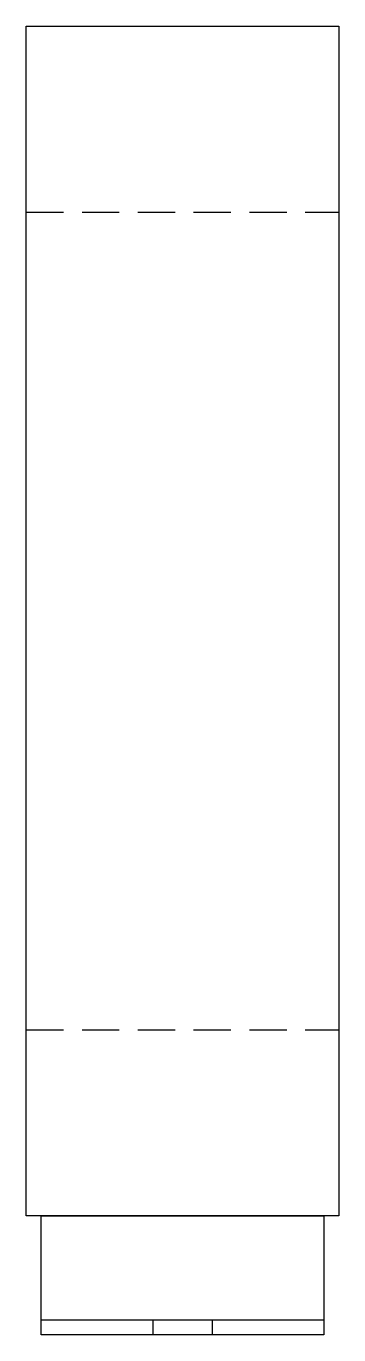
# Model space of a CAD drawing. Header units: millimetres. Extents: x 0 to 42, y 0 to 176.
import ezdxf

# ---------------------------------------------------------------- set-up
doc = ezdxf.new("R2010")
doc.units = ezdxf.units.MM
doc.linetypes.add('ASVLTYPE', pattern=[0.75, 0.5, -0.25])

# ---------------------------------------------------------------- blocks, each defined once
blk = doc.blocks.new('CML3200A-2')
at = {"color": 85, "linetype": 'ASVLTYPE', "ltscale": 10}
for p, q in [((-2, 151), (40, 151)), ((-2, 41), (40, 41))]:
    blk.add_line(p, q, dxfattribs=at)
at = {"color": 85}
for p, q in [((0, 2), (38, 2)), ((15, 2), (15, 0)), ((23, 2), (23, 0))]:
    blk.add_line(p, q, dxfattribs=at)
for points in [[(-2, 176), (40, 176), (40, 16), (-2, 16)], [(0, 16), (38, 16), (38, 0), (0, 0)]]:
    blk.add_lwpolyline(points, close=True, dxfattribs=at)

msp = doc.modelspace()

# ---------------------------------------------------------------- block references
at = {"color": 7}
msp.add_blockref('CML3200A-2', (2, 0), dxfattribs=at)

doc.saveas('drawing.dxf')
